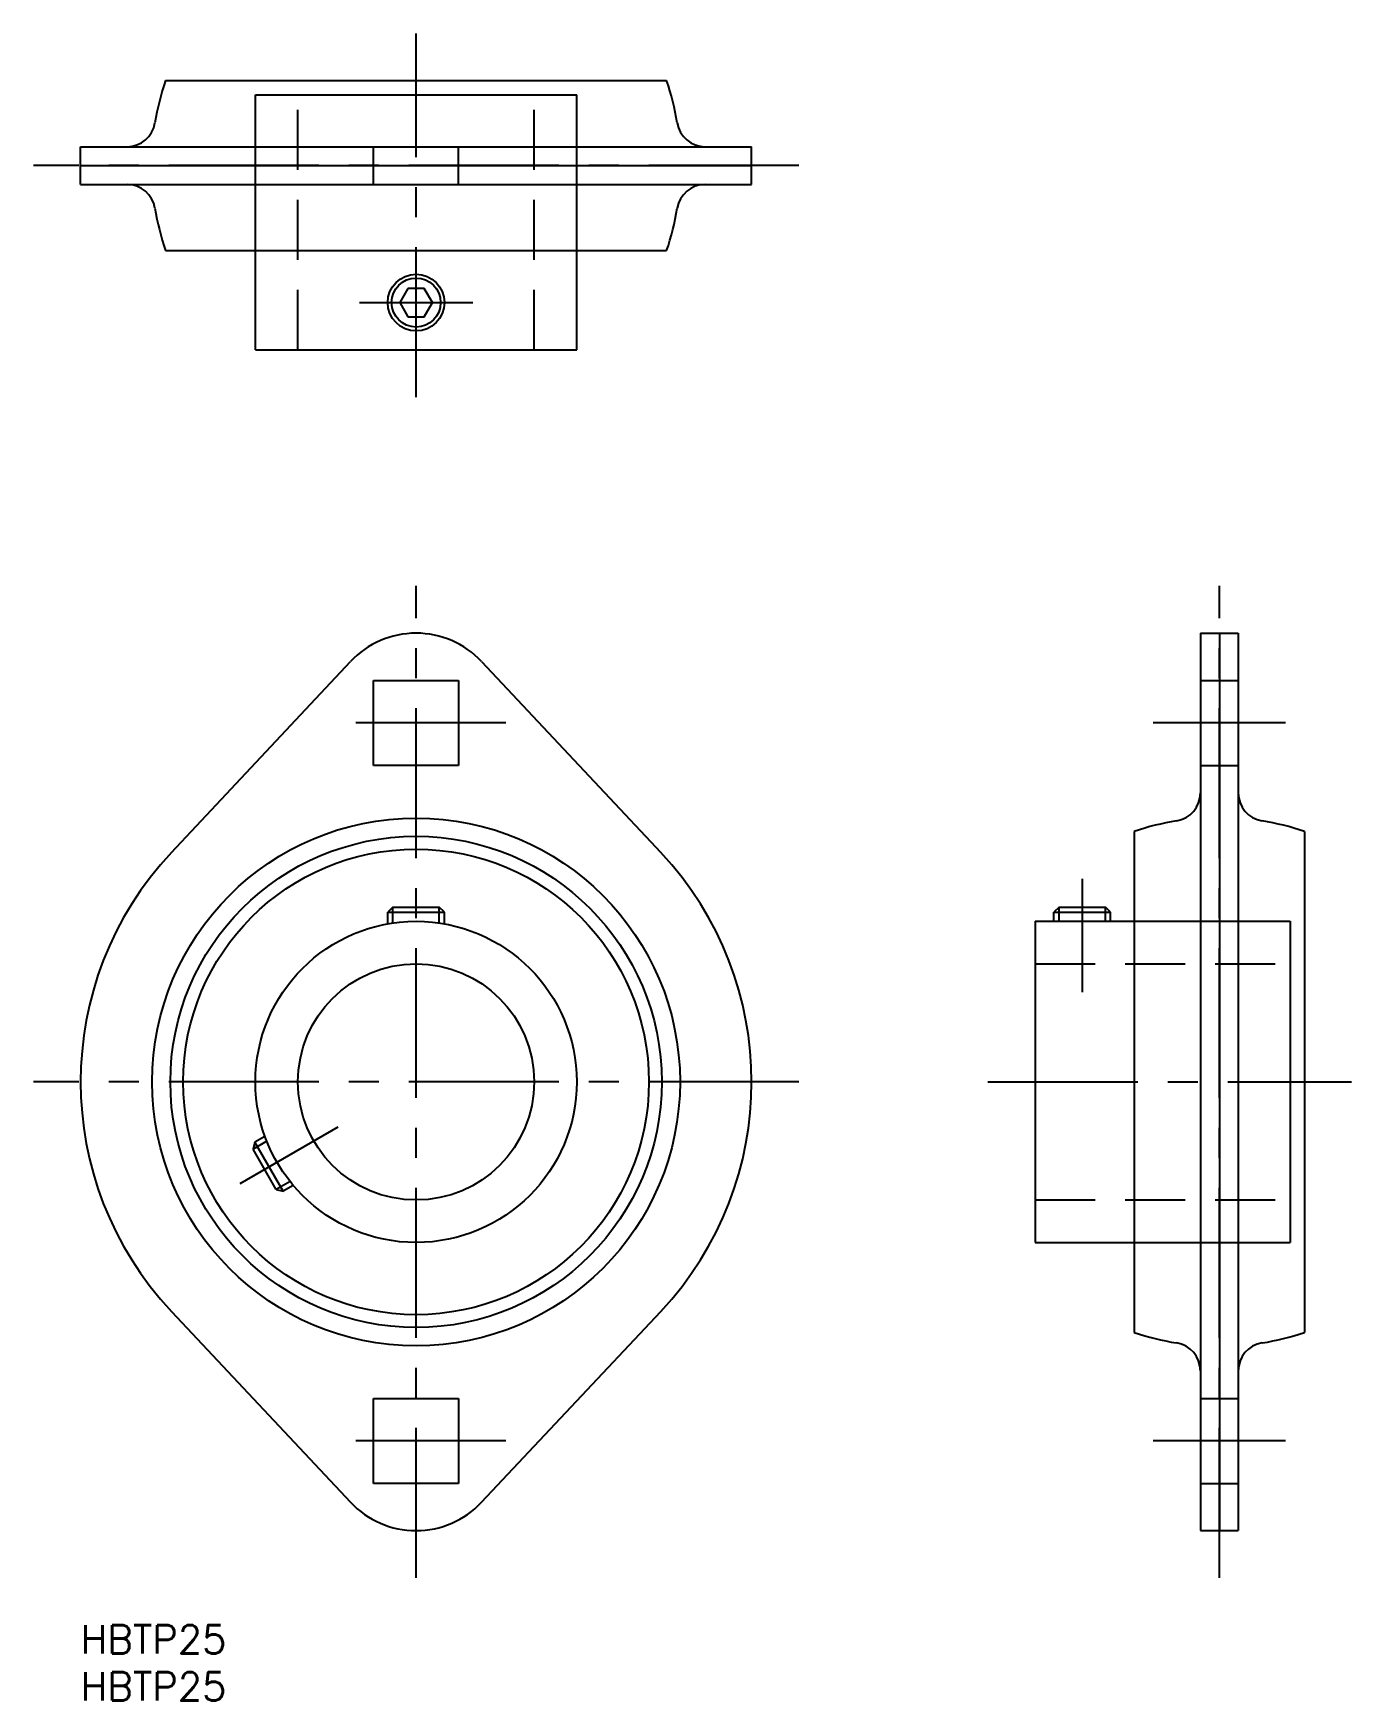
# Model space of a CAD drawing. Extents: x -5 to 135, y -8 to 169.
import ezdxf

# ---------------------------------------------------------------- set-up
doc = ezdxf.new("R2010")
doc.units = 0
doc.header["$LTSCALE"] = 0.5
doc.linetypes.add('CENTER', pattern=[50.8, 31.75, -6.35, 6.35, -6.35])
doc.linetypes.add('DASHED', pattern=[19.05, 12.7, -6.35])
for name, color, linetype in [('MSM_CENTER', 1, 'CENTER'), ('MSM_CONTINUOUS', 7, 'CONTINUOUS'), ('MSM_DASHED', 4, 'DASHED'), ('MSM_NARROW', 5, 'CONTINUOUS'), ('MSM_PART_NUMBER', 7, 'CONTINUOUS')]:
    doc.layers.add(name, color=color, linetype=linetype)
doc.styles.get("Standard").update_dxf_attribs({"font": 'txt.shx', "height": 3, "bigfont": 'bigfont.shx'})

# ---------------------------------------------------------------- blocks, each defined once
blk = doc.blocks.new('*U2')
at = {"layer": 'MSM_PART_NUMBER'}
blk.add_text('HBTP25', height=3, dxfattribs=at).set_placement((0, -3))
blk = doc.blocks.new('*U3')
at = {"layer": 'MSM_PART_NUMBER'}
blk.add_text('HBTP25', height=3, dxfattribs=at).set_placement((0, -8))

msp = doc.modelspace()

# ---------------------------------------------------------------- linework, layer by layer
at = {"layer": 'MSM_CENTER'}
for p, q in [((35.5, 130), (35.5, 168.5)), ((76, 154.5), (-5, 154.5)), ((29.5, 140), (41.5, 140)), ((35.5, 5), (35.5, 110)), ((120.5, 5), (120.5, 110)), ((45, 95.5), (26, 95.5)), ((127.5, 95.5), (113.5, 95.5)), ((106, 79), (106, 67)), ((76, 57.5), (-5, 57.5)), ((96, 57.5), (134.5, 57.5)), ((16.88, 46.75), (27.27, 52.75)), ((45, 19.5), (26, 19.5)), ((127.5, 19.5), (113.5, 19.5))]:
    msp.add_line(p, q, dxfattribs=at)
at = {"layer": 'MSM_CONTINUOUS'}
for p, q in [((8.99, 163.5), (62.01, 163.5)), ((18.5, 162), (52.5, 162)), ((18.5, 135), (18.5, 162)), ((52.5, 135), (52.5, 162)), ((0, 156.5), (71, 156.5)), ((0, 152.5), (0, 156.5)), ((71, 152.5), (71, 156.5)), ((0, 154.5), (71, 154.5)), ((0, 152.5), (71, 152.5)), ((8.99, 145.5), (62.01, 145.5)), ((34.63, 141.5), (33.77, 140)), ((36.37, 141.5), (34.63, 141.5)), ((37.23, 140), (36.37, 141.5)), ((33.77, 140), (34.63, 138.5)), ((36.37, 138.5), (37.23, 140)), ((34.63, 138.5), (36.37, 138.5)), ((18.5, 135), (52.5, 135)), ((118.5, 105), (122.5, 105)), ((118.5, 105), (118.5, 10)), ((120.5, 105), (120.5, 10)), ((122.5, 105), (122.5, 10)), ((9.61, 81.79), (28.57, 102)), ((42.43, 102), (61.39, 81.79)), ((31, 91), (31, 100)), ((31, 100), (40, 100)), ((40, 100), (40, 91)), ((40, 91), (31, 91)), ((111.5, 84.01), (111.5, 30.99)), ((129.5, 84.01), (129.5, 30.99)), ((33.04, 76), (32.5, 75.46)), ((33.04, 76), (37.96, 76)), ((38.5, 75.46), (37.96, 76)), ((103.54, 76), (103, 75.46)), ((103.54, 76), (108.46, 76)), ((109, 75.46), (108.46, 76)), ((32.5, 74.23), (32.5, 75.46)), ((32.5, 75.46), (38.5, 75.46)), ((38.5, 74.23), (38.5, 75.46)), ((101, 74.5), (128, 74.5)), ((101, 74.5), (101, 40.5)), ((103, 74.5), (103, 75.46)), ((103, 75.46), (109, 75.46)), ((109, 74.5), (109, 75.46)), ((128, 74.5), (128, 40.5)), ((19.51, 51.73), (18.45, 51.12)), ((18.45, 51.12), (18.25, 50.38)), ((20.71, 46.12), (18.25, 50.38)), ((21.45, 45.92), (18.45, 51.12)), ((20.71, 46.12), (21.45, 45.92)), ((22.51, 46.54), (21.45, 45.92)), ((101, 40.5), (128, 40.5)), ((9.61, 33.21), (28.57, 13)), ((42.43, 13), (61.39, 33.21)), ((31, 15), (31, 24)), ((31, 24), (40, 24)), ((40, 24), (40, 15)), ((40, 15), (31, 15)), ((118.5, 10), (122.5, 10))]:
    msp.add_line(p, q, dxfattribs=at)
for centre, radius in [((35.5, 140), 3), ((35.5, 140), 2.6), ((35.5, 57.5), 27.93), ((35.5, 57.5), 26), ((35.5, 57.5), 24.64), ((35.5, 57.5), 17), ((35.5, 57.5), 12.5)]:
    msp.add_circle(centre, radius, dxfattribs=at)
for centre, radius, start, end in [((35.5, 154.5), 28, 161.2507, 170.7182), ((35.5, 154.5), 28, 9.2818, 18.7493), ((4.91, 159.5), 3, 270, 350.7182), ((66.09, 159.5), 3, 189.2818, 270), ((4.91, 149.5), 3, 9.2818, 90), ((66.09, 149.5), 3, 90, 170.7182), ((35.5, 154.5), 28, 189.2818, 198.7493), ((35.5, 154.5), 28, 341.2507, 350.7182), ((35.5, 95.5), 9.5, 43.1736, 136.8264), ((115.5, 88.09), 3, 279.2818, 0), ((125.5, 88.09), 3, 180, 260.7182), ((120.5, 57.5), 28, 99.2818, 108.7493), ((120.5, 57.5), 28, 71.2507, 80.7182), ((35.5, 57.5), 35.5, 136.8264, 223.1736), ((35.5, 57.5), 35.5, 316.8264, 43.1736), ((120.5, 57.5), 28, 251.2507, 260.7182), ((120.5, 57.5), 28, 279.2818, 288.7493), ((115.5, 26.91), 3, 0, 80.7182), ((125.5, 26.91), 3, 99.2818, 180), ((35.5, 19.5), 9.5, 223.1736, 316.8264)]:
    msp.add_arc(centre, radius, start, end, dxfattribs=at)
at = {"layer": 'MSM_DASHED'}
for p, q in [((23, 135), (23, 162)), ((48, 135), (48, 162)), ((31, 152.5), (31, 156.5)), ((40, 152.5), (40, 156.5)), ((118.5, 100), (122.5, 100)), ((118.5, 91), (122.5, 91)), ((101, 70), (128, 70)), ((101, 45), (128, 45)), ((118.5, 24), (122.5, 24)), ((118.5, 15), (122.5, 15))]:
    msp.add_line(p, q, dxfattribs=at)
at = {"layer": 'MSM_NARROW'}
for p, q in [((33.04, 74.32), (33.04, 76)), ((37.96, 74.32), (37.96, 76)), ((103.54, 74.5), (103.54, 76)), ((108.46, 74.5), (108.46, 76)), ((19.7, 51.22), (18.25, 50.38)), ((22.16, 46.96), (20.71, 46.12))]:
    msp.add_line(p, q, dxfattribs=at)

# ---------------------------------------------------------------- block references
at = {"layer": 'MSM_CONTINUOUS'}
for name in ['*U2', '*U3']:
    msp.add_blockref(name, (0, 0), dxfattribs=at)

doc.saveas('drawing.dxf')
